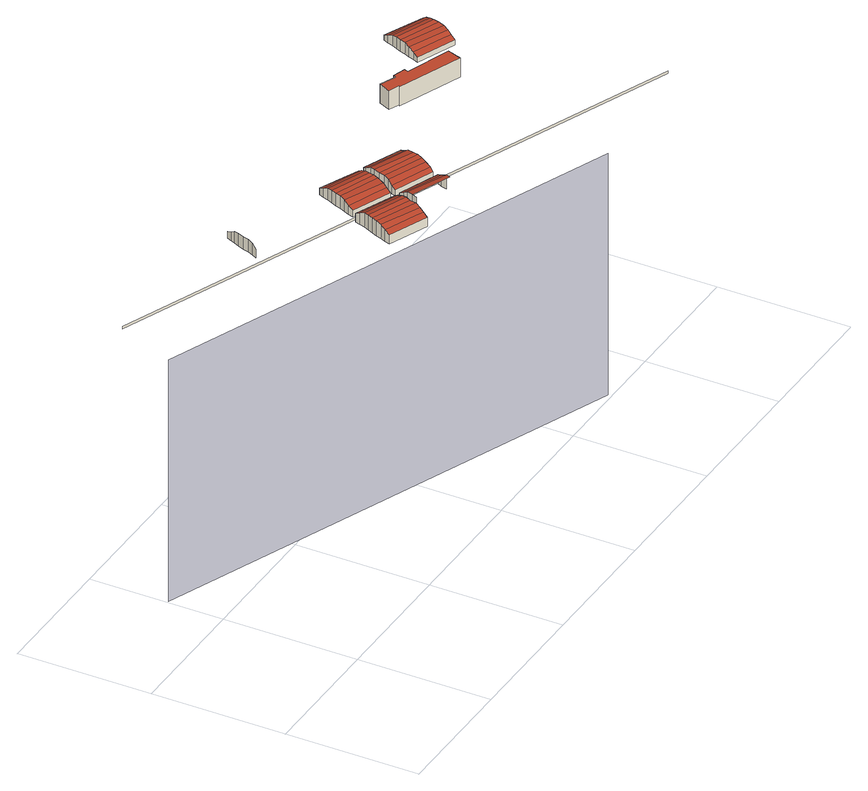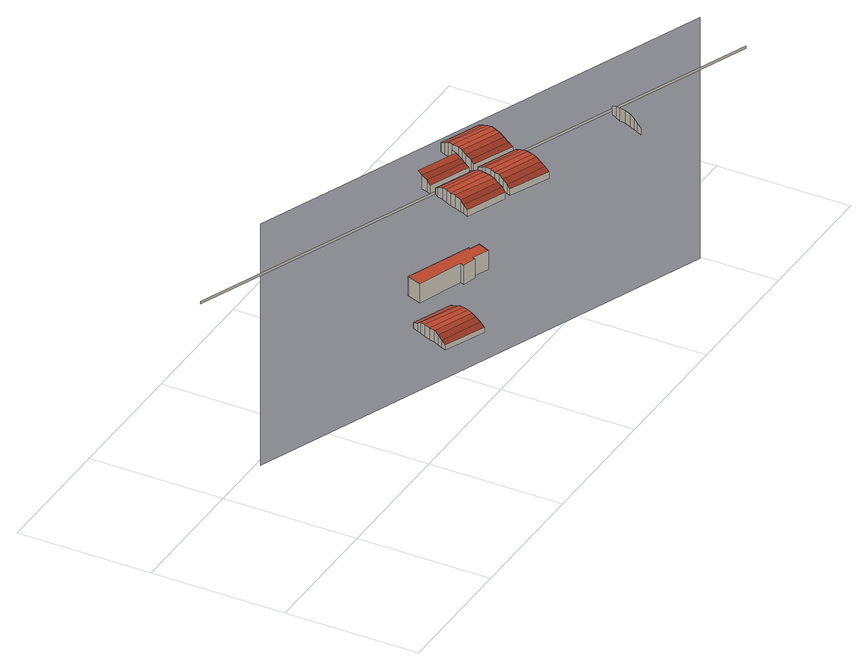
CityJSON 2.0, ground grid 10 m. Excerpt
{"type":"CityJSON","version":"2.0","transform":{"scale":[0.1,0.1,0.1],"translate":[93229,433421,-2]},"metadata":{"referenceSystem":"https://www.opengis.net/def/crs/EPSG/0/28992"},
"CityObjects":{
"building1":{"type":"Building","attributes":{"measuredHeight":21.81},"children":["building1-1","building1-2","building1-3","building1-4"],"geometry":[{"type":"MultiSurface","lod":"2","boundaries":[[[0,1,2,3,4]],[[5,6,7,8]],[[9,5,8,10]],[[11,9,10,12]],[[12,13,14,11]],[[13,15,16,14]],[[15,17,18,16]],[[17,19,20,18]],[[21,22,23,24]],[[22,25,26,23]],[[25,27,28,26]],[[27,29,30,28]],[[31,30,29,32]],[[33,31,32,34]],[[35,33,34,36]],[[25,37,38,27]],[[39,35,36,40]],[[27,38,41,29]],[[29,41,42,32]],[[43,44,45,46]],[[44,47,48,45]],[[32,42,49,34]],[[47,50,51,48]],[[34,49,52,36]],[[36,52,53,40]],[[50,54,55,51]],[[56,39,40,53]],[[41,38,57,58]],[[59,55,54,60]],[[61,43,46,62]],[[58,63,42,41]],[[43,61,64,44]],[[65,59,60,66]],[[44,64,67,47]],[[63,68,49,42]],[[66,69,70,65]],[[71,72,73,74]],[[47,67,75,50]],[[68,76,52,49]],[[77,70,69,78]],[[79,71,74,80]],[[76,56,53,52]],[[50,75,81,54]],[[82,79,80,83]],[[54,81,84,60]],[[85,82,83,86]],[[87,88,89,90]],[[64,61,62,91]],[[60,84,92,66]],[[67,64,91,93]],[[66,92,94,69]],[[95,96,97,98]],[[75,67,93,99]],[[69,94,100,78]],[[96,101,102,97]],[[74,103,104,80]],[[105,77,78,100]],[[81,75,99,106]],[[101,107,108,102]],[[80,104,109,83]],[[106,110,84,81]],[[83,109,111,86]],[[107,112,113,108]],[[114,85,86,111]],[[110,115,92,84]],[[116,113,112,117]],[[118,95,98,119]],[[94,92,115,120]],[[95,118,121,96]],[[122,116,117,123]],[[120,105,100,94]],[[96,121,124,101]],[[125,122,123,126]],[[101,124,127,107]],[[128,129,109,104]],[[130,125,126,131]],[[129,114,111,109]],[[107,127,132,112]],[[112,132,133,117]],[[121,118,119,134]],[[117,133,135,123]],[[124,121,134,136]],[[123,135,137,126]],[[127,124,136,138]],[[126,137,139,131]],[[140,130,131,139]],[[132,127,138,141]],[[141,142,133,132]],[[142,143,135,133]],[[143,144,137,135]],[[144,140,139,137]],[[145,146,147,148]],[[146,149,150,147]],[[149,151,152,150]],[[153,145,148,154]],[[155,153,154,156]],[[152,157,158,159,160,156,154,148,147,150]],[[161,155,156,160]],[[162,161,160,159]],[[151,163,157,152]],[[164,162,159,158]],[[163,164,158,157]],[[165,166,167,168]],[[166,169,170,167]],[[169,171,172,170]],[[171,173,174,172]],[[175,165,168,176]],[[165,175,177,166]],[[166,177,178,169]],[[169,178,179,171]],[[171,179,180,173]],[[173,180,181,182]],[[177,175,176,183]],[[178,177,183,184]],[[179,178,184,185]]],"semantics":{"surfaces":[{"type":"ClosureSurface"},{"type":"WallSurface"},{"type":"RoofSurface"}],"values":[0,1,1,1,1,1,1,1,1,1,1,1,1,1,1,2,1,2,2,1,1,2,1,2,2,1,1,1,1,1,1,2,1,2,1,1,1,2,1,1,1,1,2,1,2,1,1,1,2,1,2,1,1,2,1,2,1,1,1,2,1,2,1,1,1,1,1,1,2,1,1,2,1,2,1,1,1,2,2,1,2,1,2,1,2,1,1,1,1,1,1,1,1,1,1,1,2,1,1,1,1,1,1,1,1,1,1,2,2,2,2,2,1,1,1]}}]},
"building1-1":{"type":"BuildingInstallation","parents":["building1"],"geometry":[{"type":"MultiSurface","lod":"2","boundaries":[[[76,56,53,52]],[[35,33,34,36]],[[33,31,32,34]],[[31,30,29,32]],[[27,29,30,28]],[[25,27,28,26]],[[38,37,186,57]],[[37,187,188,186]],[[21,22,23,24]],[[187,189,190,188]],[[39,35,36,40]],[[56,39,40,53]],[[68,76,52,49]],[[63,68,49,42]],[[58,63,42,41]],[[41,38,57,58]],[[22,25,26,23]],[[189,21,24,190]],[[36,52,53,40]],[[34,49,52,36]],[[32,42,49,34]],[[29,41,42,32]],[[25,37,38,27]],[[21,189,187,22]],[[27,38,41,29]],[[22,187,37,25]]],"semantics":{"surfaces":[{"type":"WallSurface"},{"type":"RoofSurface"}],"values":[0,0,0,0,0,0,0,0,0,0,0,0,0,0,0,0,0,0,1,1,1,1,1,1,1,1]}}]},
"building1-2":{"type":"BuildingInstallation","parents":["building1"],"geometry":[{"type":"MultiSurface","lod":"2","boundaries":[[[120,105,100,94]],[[77,70,69,78]],[[59,55,54,60]],[[105,77,78,100]],[[106,110,84,81]],[[65,59,60,66]],[[50,54,55,51]],[[110,115,92,84]],[[67,64,91,93]],[[44,47,48,45]],[[43,44,45,46]],[[47,50,51,48]],[[64,61,62,91]],[[61,43,46,62]],[[81,75,99,106]],[[75,67,93,99]],[[66,69,70,65]],[[94,92,115,120]],[[43,61,64,44]],[[54,81,84,60]],[[69,94,100,78]],[[44,64,67,47]],[[47,67,75,50]],[[66,92,94,69]],[[50,75,81,54]],[[60,84,92,66]]],"semantics":{"surfaces":[{"type":"WallSurface"},{"type":"RoofSurface"}],"values":[0,0,0,0,0,0,0,0,0,0,0,0,0,0,0,0,0,0,1,1,1,1,1,1,1,1]}}]},
"building1-3":{"type":"BuildingInstallation","parents":["building1"],"geometry":[{"type":"MultiSurface","lod":"2","boundaries":[[[143,144,137,135]],[[144,140,139,137]],[[125,122,123,126]],[[130,125,126,131]],[[140,130,131,139]],[[122,116,117,123]],[[142,143,135,133]],[[116,113,112,117]],[[141,142,133,132]],[[107,112,113,108]],[[132,127,138,141]],[[101,107,108,102]],[[127,124,136,138]],[[96,101,102,97]],[[124,121,134,136]],[[95,96,97,98]],[[121,118,119,134]],[[118,95,98,119]],[[123,135,137,126]],[[107,127,132,112]],[[117,133,135,123]],[[101,124,127,107]],[[95,118,121,96]],[[126,137,139,131]],[[96,121,124,101]],[[112,132,133,117]]],"semantics":{"surfaces":[{"type":"WallSurface"},{"type":"RoofSurface"}],"values":[0,0,0,0,0,0,0,0,0,0,0,0,0,0,0,0,0,0,1,1,1,1,1,1,1,1]}}]},
"building1-4":{"type":"BuildingInstallation","parents":["building1"],"geometry":[{"type":"MultiSurface","lod":"2","boundaries":[[[191,192,193,194]],[[195,196,197,198]],[[192,199,182,193]],[[199,174,173,182]],[[180,179,185,200]],[[175,165,168,176]],[[201,191,194,202]],[[196,203,204,197]],[[165,166,167,168]],[[205,195,198,181]],[[178,177,183,184]],[[166,169,170,167]],[[177,175,176,183]],[[203,201,202,204]],[[169,171,172,170]],[[171,173,174,172]],[[200,205,181,180]],[[179,178,184,185]],[[194,197,204,202]],[[173,180,181,182]],[[165,175,177,166]],[[193,198,197,194]],[[171,179,180,173]],[[182,181,198,193]],[[169,178,179,171]],[[166,177,178,169]]],"semantics":{"surfaces":[{"type":"WallSurface"},{"type":"RoofSurface"}],"values":[0,0,0,0,0,0,0,0,0,0,0,0,0,0,0,0,0,0,1,1,1,1,1,1,1,1]}}]}
},
"vertices":[
[2,142,197],[2,142,150],[2,142,6],[354,3,6],[354,3,197],[135,151,208],[133,147,206],[133,147,199],[135,151,199],[137,155,209],[137,155,199],[138,159,209],[138,159,199],[140,164,199],[140,164,209],[142,168,199],[142,168,208],[143,171,199],[143,171,206],[145,175,199],[145,175,204],[192,79,204],[193,83,206],[193,83,197],[192,79,197],[195,87,208],[195,87,197],[196,91,209],[196,91,197],[198,95,209],[198,95,197],[200,99,197],[200,99,209],[202,103,197],[202,103,208],[203,107,197],[203,107,206],[225,74,208],[227,78,209],[204,111,197],[204,111,204],[228,83,209],[230,87,209],[206,114,204],[207,118,206],[207,118,199],[206,114,199],[209,122,208],[209,122,199],[232,91,208],[211,126,209],[211,126,199],[233,95,206],[235,98,204],[212,130,209],[212,130,199],[235,98,197],[227,78,197],[228,83,197],[214,134,199],[214,134,209],[236,102,204],[236,102,199],[230,87,197],[238,106,206],[216,138,199],[216,138,208],[239,109,208],[232,91,197],[217,142,206],[217,142,199],[235,85,197],[233,81,197],[233,81,209],[235,85,209],[241,114,209],[233,95,197],[219,146,199],[219,146,204],[237,90,197],[237,90,208],[243,118,209],[238,93,197],[238,93,206],[244,122,209],[239,97,197],[239,97,204],[20,186,197],[456,13,197],[456,13,199],[20,186,199],[238,106,199],[246,126,208],[239,109,199],[248,130,206],[241,101,204],[242,104,206],[242,104,199],[241,101,199],[241,114,199],[249,133,204],[244,108,208],[244,108,199],[265,73,209],[267,77,208],[249,133,199],[243,118,199],[246,112,209],[246,112,199],[268,81,206],[244,122,199],[270,85,204],[247,116,209],[247,116,199],[270,85,197],[246,126,199],[249,121,199],[249,121,209],[271,89,204],[271,89,199],[248,130,199],[273,92,206],[251,125,199],[251,125,208],[274,96,208],[252,129,199],[252,129,206],[276,100,209],[267,77,197],[268,81,197],[254,132,199],[254,132,204],[278,104,209],[279,108,209],[273,92,199],[281,113,208],[274,96,199],[282,116,206],[276,100,199],[284,120,204],[284,120,199],[278,104,199],[279,108,199],[281,113,199],[282,116,199],[333,162,199],[329,153,199],[329,153,214],[333,162,214],[337,150,199],[337,150,214],[336,149,199],[336,149,214],[345,157,199],[345,157,214],[346,159,199],[346,159,214],[385,130,214],[389,141,214],[355,153,214],[356,156,214],[356,156,199],[355,153,199],[385,130,199],[389,141,199],[387,163,203],[389,167,205],[389,167,199],[387,163,199],[390,171,207],[390,171,199],[392,175,208],[392,175,199],[393,179,208],[393,179,199],[417,151,203],[417,151,199],[419,155,205],[420,158,207],[422,162,208],[424,167,208],[425,171,208],[395,183,208],[419,155,199],[420,158,199],[422,162,199],
[225,74,197],[224,71,206],[224,71,197],[222,67,204],[222,67,197],
[398,191,199],[397,187,199],[397,187,207],[398,191,205],[427,175,199],[429,179,199],[429,179,205],[427,175,207],[395,183,199],[424,167,199],[400,195,199],[400,195,203],[430,182,199],[430,182,203],[425,171,199]
]}
